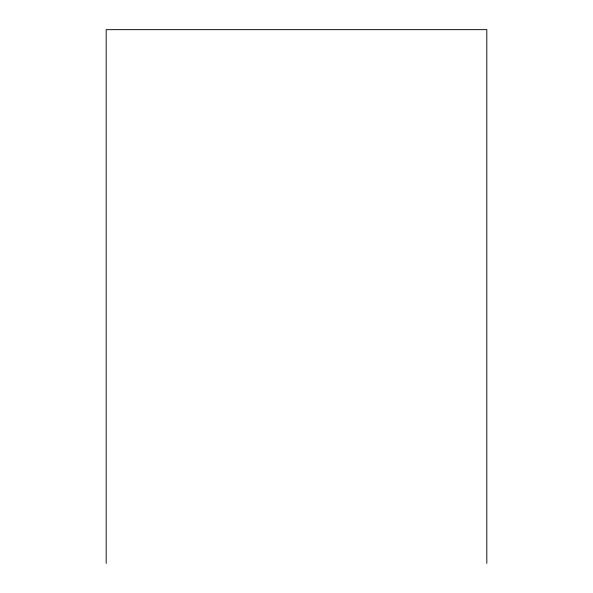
<?xml version="1.0" encoding="UTF-8"?>
<svg xmlns="http://www.w3.org/2000/svg" width="593" height="593" viewBox="0 0 593 593"><rect width="100%" height="100%" fill="white"/><g stroke="black" fill="none" stroke-linecap="round" stroke-linejoin="round"><path stroke-width="0.89" d="M486.816 563.35L486.816 29.65L106.184 29.65L106.184 563.35"/></g></svg>
